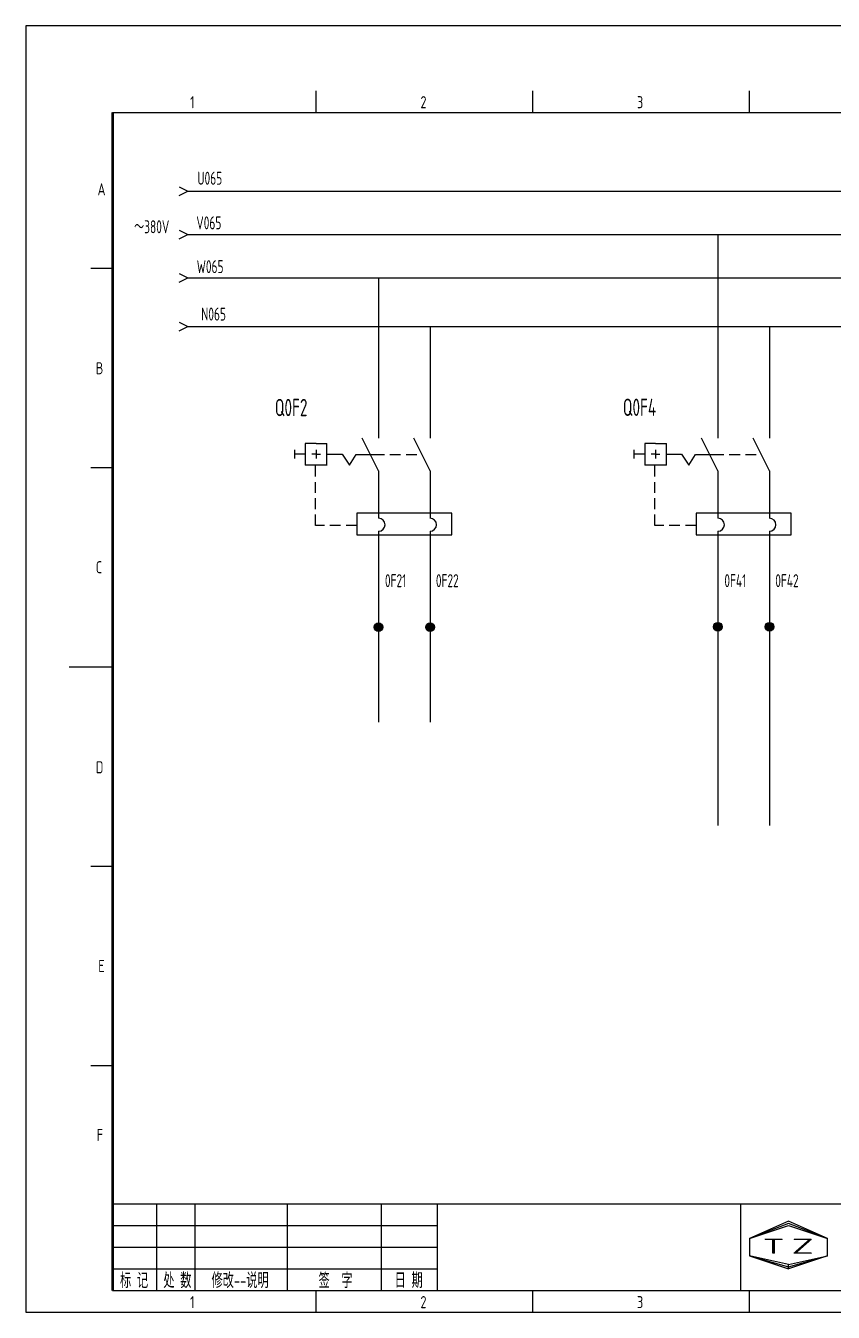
# Model space of a CAD drawing. Header units: millimetres. Extents: x 743 to 25007, y -5378 to 2245.
# Drawn here: x 5831.5 to 6017.9, y -1169 to -872 of the extents above; entities that cross this region are included whole.
import ezdxf
from ezdxf.enums import TextEntityAlignment as Align

# ---------------------------------------------------------------- set-up
doc = ezdxf.new("R2010")
doc.units = ezdxf.units.MM
doc.header["$LTSCALE"] = 10
doc.header["$MEASUREMENT"] = 0
doc.linetypes.add('HIDDEN', pattern=[0.375, 0.25, -0.125])
doc.layers.add('CONTINUOUS', color=7, linetype='Continuous')
doc.layers.add('DASHED', color=7, linetype='HIDDEN')
doc.styles.add('ROMAN', font='ROMANC.shx', dxfattribs={"width": 0.7, "height": 0.7})
doc.styles.get("Standard").update_dxf_attribs({"font": 'isocp', "width": 0.707, "bigfont": 'intecad.shx'})

# ---------------------------------------------------------------- blocks, each defined once
blk = doc.blocks.new('1')
at = {"layer": 'CONTINUOUS'}
for p in [(1908.14, 1601.97), (1908.14, 1599.97)]:
    blk.add_line(p, (1906.14, 1600.97), dxfattribs=at)

msp = doc.modelspace()

# ---------------------------------------------------------------- hatches: boundary and pattern name
at = {"linetype": 'HIDDEN'}
h = msp.add_hatch(color=0, dxfattribs=at)
edge = h.paths.add_edge_path()
edge.add_arc((5912.91, -1010.8), 1, 0, 360)
h = msp.add_hatch(color=0, dxfattribs=at)
edge = h.paths.add_edge_path()
edge.add_arc((5924.8, -1010.8), 1, 0, 360)
h = msp.add_hatch(color=0, dxfattribs=at)
edge = h.paths.add_edge_path()
edge.add_arc((5991.23, -1010.7), 1, 0, 360)
h = msp.add_hatch(color=0, dxfattribs=at)
edge = h.paths.add_edge_path()
edge.add_arc((6003.12, -1010.7), 1, 0, 360)

# ---------------------------------------------------------------- linework, layer by layer
for p, q in [((5912.91, -1010.11), (5912.91, -1010.84)), ((5924.8, -1010.8), (5924.8, -1032.71)), ((5991.23, -1010.11), (5991.23, -1010.84)), ((6003.12, -1010.8), (6003.12, -1056.62))]:
    msp.add_line(p, q)
at = {"layer": 'CONTINUOUS', "color": 3}
for p, q in [((6251.5, -871.96), (5831.5, -871.96)), ((5831.5, -871.96), (5831.5, -1168.96)), ((5831.5, -1168.96), (6251.5, -1168.96))]:
    msp.add_line(p, q, dxfattribs=at)
at = {"layer": 'CONTINUOUS', "linetype": 'Continuous'}
for p, q in [((5898.5, -891.96), (5898.5, -886.96)), ((5948.5, -891.96), (5948.5, -886.96)), ((5998.5, -891.96), (5998.5, -886.96)), ((5846.5, -927.96), (5851.5, -927.96)), ((5846.5, -973.96), (5851.5, -973.96)), ((5841.5, -1019.96), (5851.5, -1019.96)), ((5846.5, -1065.96), (5851.5, -1065.96)), ((5846.5, -1111.96), (5851.5, -1111.96)), ((5851.5, -1143.96), (6246.5, -1143.96)), ((5861.78, -1163.96), (5861.78, -1143.96)), ((5870.6, -1163.96), (5870.6, -1143.96)), ((5891.84, -1143.96), (5891.84, -1163.96)), ((5913.5, -1143.96), (5913.5, -1163.96)), ((5926.5, -1163.96), (5926.5, -1143.96)), ((5996.5, -1163.96), (5996.5, -1143.96)), ((5851.5, -1148.96), (5926.5, -1148.96)), ((6007.5, -1147.96), (5998.5, -1151.96)), ((6007.5, -1148.46), (5998.5, -1151.96)), ((5998.5, -1151.96), (6007.5, -1148.96)), ((6016.5, -1151.96), (6007.5, -1147.96)), ((6016.5, -1151.96), (6007.5, -1148.46)), ((6007.5, -1148.96), (6016.5, -1151.96)), ((5998.5, -1151.96), (5998.5, -1155.96)), ((6016.5, -1155.96), (6016.5, -1151.96)), ((5851.5, -1153.96), (5926.5, -1153.96)), ((5998.5, -1155.96), (6007.5, -1158.96)), ((6007.5, -1157.96), (5998.5, -1155.96)), ((5998.5, -1155.96), (6007.5, -1158.46)), ((6007.5, -1158.46), (6016.5, -1155.96)), ((6016.5, -1155.96), (6007.5, -1158.96)), ((6007.5, -1157.96), (6016.5, -1155.96)), ((6007.5, -1158.96), (6007.5, -1157.96)), ((6007.5, -1158.96), (6007.5, -1157.96)), ((5851.5, -1158.96), (5926.5, -1158.96)), ((5898.5, -1168.96), (5898.5, -1163.96)), ((5948.5, -1168.96), (5948.5, -1163.96)), ((5998.5, -1168.96), (5998.5, -1163.96))]:
    msp.add_line(p, q, dxfattribs=at)
at = {"layer": 'CONTINUOUS'}
for p, q in [((5851.5, -891.96), (6246.5, -891.96)), ((5868.93, -910.15), (6219.72, -910.15)), ((5868.93, -920.15), (6222.13, -920.15)), ((5991.23, -920.15), (5991.23, -967.18)), ((5868.93, -930.15), (6219.72, -930.15)), ((5912.91, -930.15), (5912.91, -967.18)), ((5868.93, -941.37), (6219.72, -941.37)), ((5924.8, -941.37), (5924.8, -967.18)), ((6003.12, -941.37), (6003.12, -967.18)), ((5912.91, -974.68), (5909.16, -967.18)), ((5924.8, -974.68), (5921.05, -967.18)), ((5991.23, -974.68), (5987.48, -967.18)), ((6003.12, -974.68), (5999.37, -967.18)), ((5893.52, -969.9), (5893.52, -971.9)), ((5896.02, -970.9), (5893.52, -970.9)), ((5896.02, -968.4), (5896.02, -973.4)), ((5898.52, -968.4), (5896.02, -968.4)), ((5898.52, -970.9), (5897.52, -970.9)), ((5898.52, -968.4), (5901.02, -968.4)), ((5898.52, -969.9), (5898.52, -971.9)), ((5898.52, -970.9), (5899.52, -970.9)), ((5901.02, -973.4), (5901.02, -968.4)), ((5901.02, -970.9), (5904.54, -970.9)), ((5904.54, -970.9), (5906.22, -973.44)), ((5906.22, -973.44), (5907.73, -970.93)), ((5907.73, -970.93), (5911.76, -970.93)), ((5971.84, -969.9), (5971.84, -971.9)), ((5974.34, -970.9), (5971.84, -970.9)), ((5976.84, -968.4), (5974.34, -968.4)), ((5974.34, -968.4), (5974.34, -973.4)), ((5976.84, -970.9), (5975.84, -970.9)), ((5976.84, -968.4), (5979.34, -968.4)), ((5976.84, -969.9), (5976.84, -971.9)), ((5976.84, -970.9), (5977.84, -970.9)), ((5979.34, -973.4), (5979.34, -968.4)), ((5979.34, -970.9), (5982.86, -970.9)), ((5982.86, -970.9), (5984.54, -973.44)), ((5984.54, -973.44), (5986.05, -970.93)), ((5986.05, -970.93), (5990.08, -970.93)), ((5901.04, -973.4), (5896.02, -973.4)), ((5979.36, -973.4), (5974.34, -973.4)), ((5912.91, -974.68), (5912.91, -984.68)), ((5924.8, -974.68), (5924.8, -984.68)), ((5991.23, -974.68), (5991.23, -984.68)), ((6003.12, -974.68), (6003.12, -984.68)), ((5929.8, -984.48), (5907.91, -984.48)), ((5907.91, -984.48), (5907.91, -989.48)), ((5912.91, -983.65), (5912.91, -985.65)), ((5924.8, -983.65), (5924.8, -985.65)), ((5929.8, -989.48), (5929.8, -984.48)), ((6008.12, -984.48), (5986.23, -984.48)), ((5986.23, -984.48), (5986.23, -989.48)), ((5991.23, -983.65), (5991.23, -985.65)), ((6003.12, -983.65), (6003.12, -985.65)), ((6008.12, -989.48), (6008.12, -984.48)), ((5912.91, -988.65), (5912.91, -1010.11)), ((5924.8, -988.65), (5924.8, -1010.11)), ((5991.23, -988.65), (5991.23, -1010.11)), ((6003.12, -988.65), (6003.12, -1010.11)), ((5907.91, -989.48), (5929.8, -989.48)), ((5986.23, -989.48), (6008.12, -989.48)), ((5912.91, -1010.8), (5912.91, -1032.71)), ((5912.91, -1010.84), (5912.91, -1010.84)), ((5924.8, -1010.11), (5924.8, -1016.53)), ((5924.8, -1010.84), (5924.8, -1010.84)), ((5991.23, -1010.75), (5991.23, -1010.75)), ((5991.23, -1010.8), (5991.23, -1056.62)), ((6003.12, -1010.11), (6003.12, -1016.53)), ((6003.12, -1010.75), (6003.12, -1010.75)), ((5851.5, -1163.96), (6246.5, -1163.96))]:
    msp.add_line(p, q, dxfattribs=at)
at = {"layer": 'CONTINUOUS', "lineweight": 50}
msp.add_line((5851.5, -891.96), (5851.5, -1163.96), dxfattribs=at)
at = {"layer": 'CONTINUOUS'}
for centre in [(5912.91, -1010.8), (5924.8, -1010.8), (5991.23, -1010.7), (6003.12, -1010.7)]:
    msp.add_circle(centre, 1, dxfattribs=at)
for centre in [(5912.91, -987.15), (5924.8, -987.15), (5991.23, -987.15), (6003.12, -987.15)]:
    msp.add_arc(centre, 1.5, 270, 90, dxfattribs=at)
at = {"layer": 'DASHED'}
for p, q in [((5911.76, -970.93), (5922.92, -970.93)), ((5990.08, -970.93), (6001.24, -970.93)), ((5898.39, -987.3), (5898.39, -973.4)), ((5976.71, -987.3), (5976.71, -973.4)), ((5907.91, -987.3), (5898.39, -987.3)), ((5986.23, -987.3), (5976.71, -987.3))]:
    msp.add_line(p, q, dxfattribs=at)

# ---------------------------------------------------------------- block references
at = {"rotation": 180}
for p in [(7775.07, 690.82), (7775.07, 680.82), (7775.07, 670.82), (7775.07, 659.61)]:
    msp.add_blockref('1', p, dxfattribs=at)

# ---------------------------------------------------------------- texts
at = {"width": 0.707}
for s, p in [('U065', (5871.12, -908.67)), ('～380V', (5856.5, -919.87)), ('V065', (5870.86, -918.97)), ('W065', (5870.95, -929.08)), ('N065', (5872, -940.03)), ('0F21', (5914.39, -1001.57)), ('0F22', (5926.15, -1001.57)), ('0F41', (5992.72, -1001.57)), ('0F42', (6004.47, -1001.57))]:
    msp.add_text(s, height=3, dxfattribs=at).set_placement(p)
at = {"layer": 'CONTINUOUS', "linetype": 'Continuous', "style": 'ROMAN'}
for s, height, width, p in [('1', 2.8, 0.7, (5869.43, -891.02)), ('2', 2.8, 0.7, (5922.59, -891.02)), ('3', 2.8, 0.7, (5972.56, -891.02)), ('A', 2.8, 0.7, (5848.07, -911.11)), ('B', 2.8, 0.7, (5847.67, -952.43)), ('C', 2.8, 0.7, (5847.67, -998.37)), ('D', 2.8, 0.7, (5847.67, -1044.54)), ('E', 2.8, 0.7, (5848.23, -1090.43)), ('F', 2.8, 0.7, (5847.88, -1129.43)), ('T', 3.5, 1.8, (6001.5, -1155.46)), ('Z', 3.5, 1.8, (6008.2, -1155.46)), ('1', 2.8, 0.7, (5869.43, -1168.02)), ('2', 2.8, 0.7, (5922.59, -1168.02)), ('3', 2.8, 0.7, (5972.56, -1168.02))]:
    msp.add_text(s, height=height, dxfattribs=dict(at, width=width)).set_placement(p)
at = {"layer": 'CONTINUOUS', "width": 0.707}
for s, p in [('Q0F2', (5888.99, -962.1)), ('Q0F4', (5969.3, -962.05))]:
    msp.add_text(s, height=4, dxfattribs=at).set_placement(p)
at = {"layer": 'CONTINUOUS', "width": 0.67}
for s, p in [('标 记', (5856.5, -1161.46)), ('处 数', (5866.5, -1161.46)), ('修改--说明', (5880.97, -1161.46)), ('签  字', (5903, -1161.46)), ('日 期', (5919.87, -1161.46))]:
    msp.add_text(s, height=3.5, dxfattribs=at).set_placement(p, align=Align.MIDDLE)

doc.saveas('drawing.dxf')
